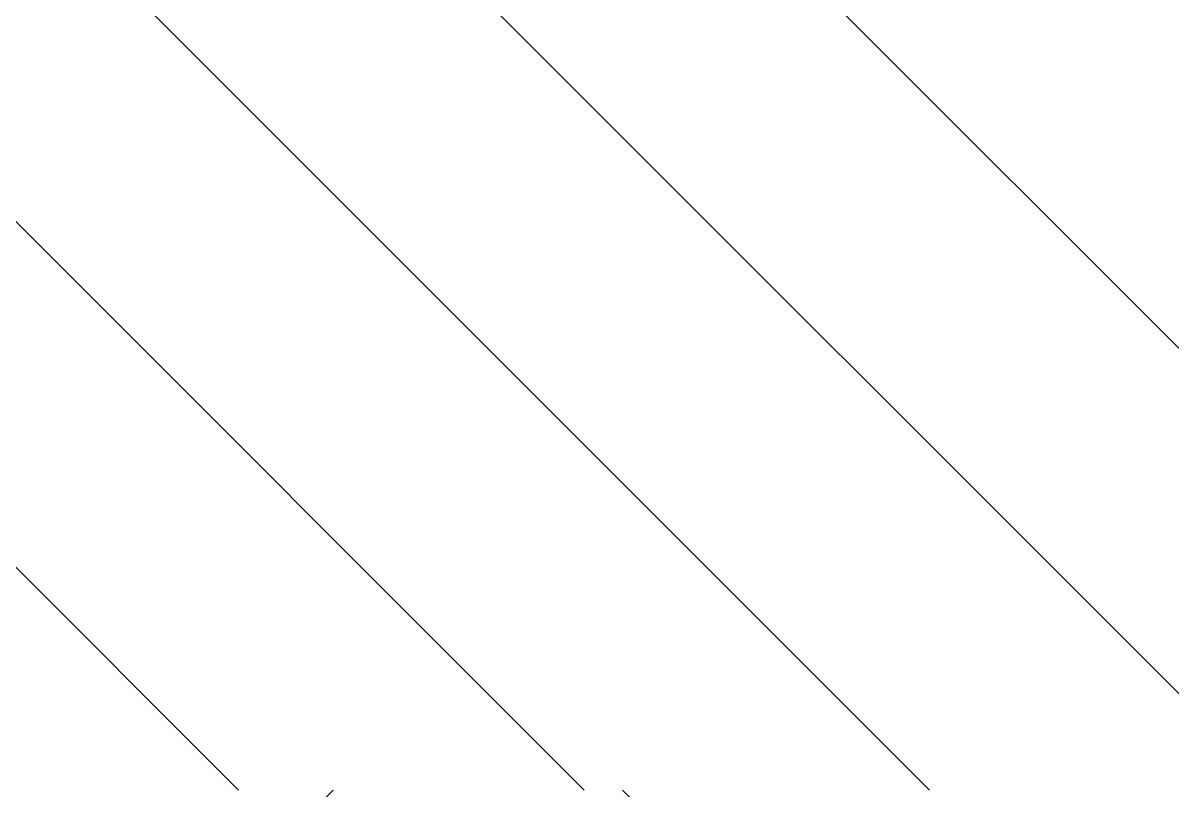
# Model space of a CAD drawing. Extents: x 174420 to 213214, y -41877 to -13498.
# Drawn here: x 185028 to 185098.6, y -25766.1 to -25719 of the extents above; entities that cross this region are included whole.
import ezdxf

# ---------------------------------------------------------------- set-up
doc = ezdxf.new("R2010")
doc.units = 0
doc.header["$LTSCALE"] = 500
doc.header["$MEASUREMENT"] = 0
doc.layers.get('0').update_dxf_attribs({"linetype": 'CONTINUOUS', "lineweight": 9})
doc.layers.add('COTAS', color=2, linetype='CONTINUOUS', lineweight=9)

# ---------------------------------------------------------------- blocks, each defined once
blk = doc.blocks.new('*X8')
at = {"color": 0}
for p, q in [((-1162.931, 2877.664), (-1226.431, 2941.164)), ((-1145.253, 2877.664), (-1208.753, 2941.164)), ((-1127.575, 2877.664), (-1191.075, 2941.164)), ((-1109.898, 2877.664), (-1173.398, 2941.164)), ((-1092.22, 2877.664), (-1155.72, 2941.164))]:
    blk.add_line(p, q, dxfattribs=at)

msp = doc.modelspace()

# ---------------------------------------------------------------- hatches: boundary and pattern name
at = {"layer": 'COTAS', "linetype": 'Continuous', "lineweight": 9}
h = msp.add_hatch(dxfattribs=at)
h.set_pattern_fill('ANSI31', color=256, scale=360, style=0)
h.set_pattern_definition([(45, (196733.786, -11215.565), (-31.8198, 31.8198), [])])
h.paths.add_polyline_path([(184250.175, -25766.074), (184216.175, -25820.074), (185000.611, -25820.074), (185054.611, -25766.074)])
h.paths.add_polyline_path([(185018.611, -25689.874), (185054.611, -25653.874), (185018.611, -25617.874), (185090.611, -25617.874), (185054.611, -25653.874), (185090.611, -25689.874)])
h = msp.add_hatch(dxfattribs=at)
h.set_pattern_fill('ANSI31', color=256, scale=360, angle=90, style=0)
h.set_pattern_definition([(135, (196733.786, -11215.565), (-31.8198, -31.8198), [])])
h.paths.add_polyline_path([(185054.611, -25766.074), (185108.611, -25820.074), (185770.794, -25820.074), (185804.794, -25766.074)])
h.paths.add_polyline_path([(185018.611, -25689.874), (185054.611, -25653.874), (185018.611, -25617.874), (185090.611, -25617.874), (185054.611, -25653.874), (185090.611, -25689.874)])

# ---------------------------------------------------------------- block references
at = {"layer": 'COTAS', "lineweight": 9, "xscale": 1.2, "yscale": 1.2, "zscale": 1.2}
msp.add_blockref('*X8', (186436.783, -29219.271), dxfattribs=at)

doc.saveas('drawing.dxf')
